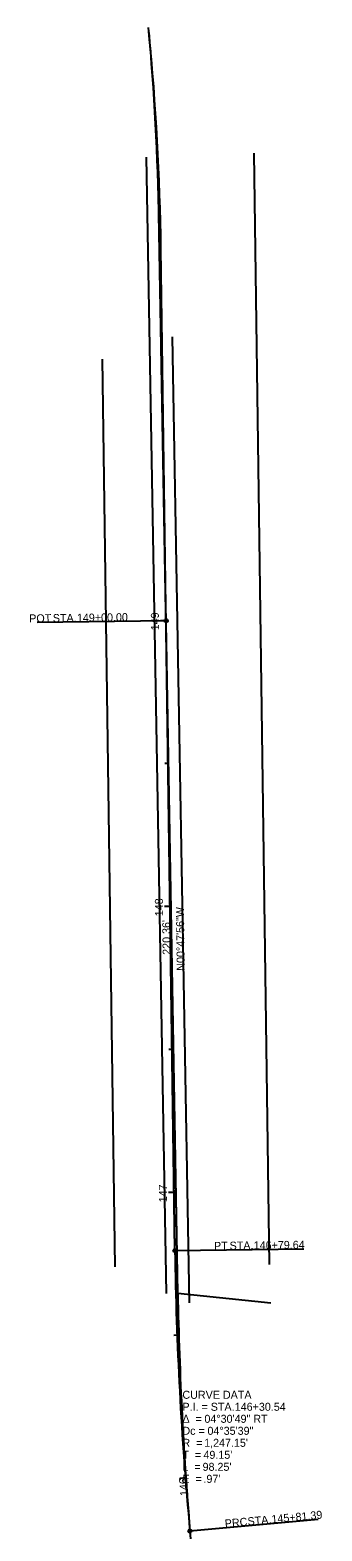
# Model space of a CAD drawing. Extents: x 152623 to 152802, y 326512 to 331514.
# Drawn here: x 152660 to 152762, y 329491 to 330016 of the extents above; entities that cross this region are included whole.
import ezdxf

# ---------------------------------------------------------------- set-up
doc = ezdxf.new("R2010")
doc.units = 0
for name, color, linetype in [('Default', 7, 'Continuous'), ('DT_X_Contour_Major', 7, 'Continuous'), ('DT_X_Triangles', 7, 'Continuous'), ('GE_P_Alignment', 7, 'Continuous'), ('GE_P_Alignment_100_Curve_Data', 7, 'Continuous'), ('GE_P_Alignment_100_Distances', 7, 'Continuous'), ('GE_P_Alignment_100_Stations', 7, 'Continuous'), ('PV_P_Drive', 7, 'Continuous'), ('PV_P_Saw_Cut_Line', 7, 'Continuous')]:
    doc.layers.add(name, color=color, linetype=linetype)

msp = doc.modelspace()

# ---------------------------------------------------------------- linework, layer by layer
at = {"layer": 'Default'}
msp.add_line((152711.8, 329574.55), (152744.29, 329571.15), dxfattribs=at)
at = {"layer": 'DT_X_Contour_Major'}
msp.add_line((152710.79, 329589.45), (152707.72, 329809.79), dxfattribs=at)
msp.add_line((152710.79, 329589.45), (152707.72, 329809.79), dxfattribs=at)
msp.add_arc((153957.82, 329606.84), 1247.15, 180.79902, 185.31273, dxfattribs=at)
msp.add_arc((153957.82, 329606.84), 1247.15, 180.79902, 185.31273, dxfattribs=at)
at = {"layer": 'DT_X_Triangles'}
for p, q in [((152707.8, 329574.48), (152700.86, 329971.88)), ((152711.8, 329574.55), (152704.85, 329971.95)), ((152715.86, 329571.17), (152709.95, 329909.13))]:
    msp.add_line(p, q, dxfattribs=at)
msp.add_arc((153958.76, 329596.35), 1247.15, 181.0016, 184.95295, dxfattribs=at)
at = {"layer": 'GE_P_Alignment_100_Stations'}
for p, q in [((152707.72, 329809.79), (152705.72, 329809.76)), ((152708.42, 329759.8), (152707.22, 329759.78)), ((152709.11, 329709.8), (152707.11, 329709.77)), ((152709.81, 329659.81), (152708.61, 329659.79)), ((152710.51, 329609.81), (152708.51, 329609.78)), ((152711.56, 329559.82), (152710.36, 329559.78)), ((152714.44, 329509.91), (152712.45, 329509.75))]:
    msp.add_line(p, q, dxfattribs=at)
at = {"layer": 'PV_P_Drive'}
for p, q in [((152743.86, 329584.53), (152738.44, 329973.31)), ((152711.8, 329574.55), (152705.24, 329949.64)), ((152710.79, 329589.45), (152705.9, 329939.87)), ((152689.87, 329583.78), (152685.44, 329901.32)), ((152712.45, 329509.75), (152712.47, 329509.41))]:
    msp.add_line(p, q, dxfattribs=at)
for centre, radius, start, end in [((151779.65, 329933.46), 925.74, 1.0016, 5.19633), ((151780.25, 329926.96), 925.74, 0.79902, 5.4894), ((153957.82, 329606.84), 1247.15, 180.79902, 185.31273)]:
    msp.add_arc(centre, radius, start, end, dxfattribs=at)
at = {"layer": 'PV_P_Saw_Cut_Line'}
for p, q in [((152707.72, 329809.79), (152662.72, 329809.16)), ((152710.79, 329589.45), (152755.79, 329590.08)), ((152716.03, 329491.36), (152760.83, 329495.53))]:
    msp.add_line(p, q, dxfattribs=at)
for centre in [(152707.72, 329809.79), (152710.79, 329589.45), (152716.03, 329491.36)]:
    msp.add_circle(centre, 0.6, dxfattribs=at)

# ---------------------------------------------------------------- texts
at = {"layer": 'GE_P_Alignment'}
msp.add_text('N00°47\'56"W', height=2.8, rotation=90.799, dxfattribs=at).set_placement((152714.23, 329687.37))
at = {"layer": 'GE_P_Alignment_100_Curve_Data'}
for s, p in [('CURVE DATA', (152713.41, 329537.61)), ('P.I. = STA. ', (152713.41, 329533.41)), ('146+30.54', (152731.68, 329533.41)), ('Δ  = ', (152713.41, 329529.21)), ('04°30\'49" RT', (152721.09, 329529.21)), ('Dc = ', (152713.41, 329525.01)), ('R  = ', (152713.41, 329520.81)), ("1,247.15'", (152720.99, 329520.81)), ('04°35\'39"', (152722.15, 329525.01)), ('T  = ', (152713.41, 329516.61)), ("49.15'", (152720.75, 329516.61)), ('L  = ', (152713.41, 329512.41)), ("98.25'", (152720.45, 329512.41)), ('E  = ', (152713.41, 329508.21)), (".97'", (152720.75, 329508.21))]:
    msp.add_text(s, height=2.8, dxfattribs=at).set_placement(p)
at = {"layer": 'GE_P_Alignment_100_Distances'}
msp.add_text("220.36'", height=2.8, rotation=90.799, dxfattribs=at).set_placement((152709.31, 329692.94))
at = {"layer": 'GE_P_Alignment_100_Stations'}
for s, rotation, p in [('149', 90.799, (152705.26, 329806.44)), ('148', 90.799, (152706.66, 329706.43)), ('147', 90.799, (152708.05, 329606.36)), ('146', 94.4576, (152715.49, 329503.73))]:
    msp.add_text(s, height=2.8, rotation=rotation, dxfattribs=at).set_placement(p)
at = {"layer": 'PV_P_Saw_Cut_Line'}
for s, rotation, p in [('POT', 0.799, (152659.92, 329809.17)), (' STA. ', 0.799, (152667.12, 329809.27)), ('149+00.00', 0.799, (152676.57, 329809.4)), ('PT', 0.799, (152724.46, 329589.68)), (' STA. ', 0.799, (152728.87, 329589.74)), ('146+79.64', 0.799, (152738.32, 329589.87)), ('145+81.39', 5.3127, (152744.65, 329494.07)), ('PRC', 5.3127, (152728.33, 329492.55)), (' STA. ', 5.3127, (152735.24, 329493.19))]:
    msp.add_text(s, height=2.8, rotation=rotation, dxfattribs=at).set_placement(p)

doc.saveas('drawing.dxf')
